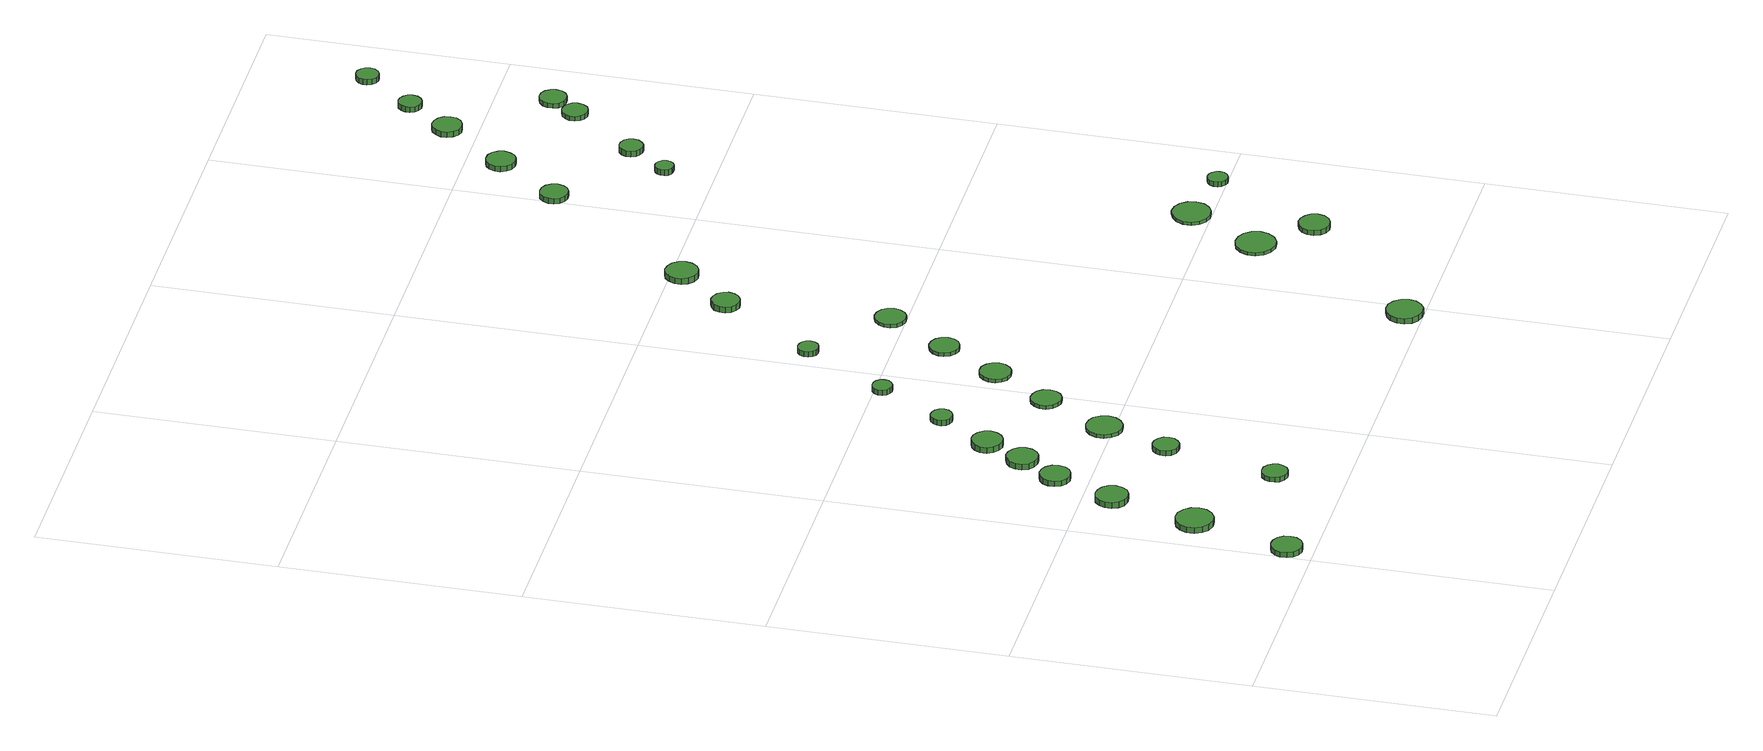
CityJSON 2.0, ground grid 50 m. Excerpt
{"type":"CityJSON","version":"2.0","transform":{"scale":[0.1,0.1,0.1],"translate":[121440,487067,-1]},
"CityObjects":{
"tree1":{"type":"SolitaryVegetationObject","attributes":{"function":"something"},"geometry":[{"type":"MultiSurface","lod":"1","boundaries":[[[0,1,2,3,4,5,6,7,8,9,10,11,12,13,14]],[[15,16,17,18,19,20,21,22,23,24,25,26,27,28,29]],[[0,29,28,1]],[[1,28,27,2]],[[2,27,26,3]],[[3,26,25,4]],[[4,25,24,5]],[[5,24,23,6]],[[6,23,22,7]],[[7,22,21,8]],[[8,21,20,9]],[[9,20,19,10]],[[10,19,18,11]],[[11,18,17,12]],[[12,17,16,13]],[[13,16,15,14]],[[14,15,29,0]]]}]},
"tree2":{"type":"SolitaryVegetationObject","attributes":{"function":"something"},"geometry":[{"type":"MultiSurface","lod":"1","boundaries":[[[30,31,32,33,34,35,36,37,38,39,40,41,42,43,44]],[[45,46,47,48,49,50,51,52,53,54,55,56,57,58,59]],[[30,59,58,31]],[[31,58,57,32]],[[32,57,56,33]],[[33,56,55,34]],[[34,55,54,35]],[[35,54,53,36]],[[36,53,52,37]],[[37,52,51,38]],[[38,51,50,39]],[[39,50,49,40]],[[40,49,48,41]],[[41,48,47,42]],[[42,47,46,43]],[[43,46,45,44]],[[44,45,59,30]]]}]},
"tree3":{"type":"SolitaryVegetationObject","attributes":{"function":"something"},"geometry":[{"type":"MultiSurface","lod":"1","boundaries":[[[60,61,62,63,64,65,66,67,68,69,70,71,72,73,74]],[[75,76,77,78,79,80,81,82,83,84,85,86,87,88,89]],[[60,89,88,61]],[[61,88,87,62]],[[62,87,86,63]],[[63,86,85,64]],[[64,85,84,65]],[[65,84,83,66]],[[66,83,82,67]],[[67,82,81,68]],[[68,81,80,69]],[[69,80,79,70]],[[70,79,78,71]],[[71,78,77,72]],[[72,77,76,73]],[[73,76,75,74]],[[74,75,89,60]]]}]},
"tree4":{"type":"SolitaryVegetationObject","attributes":{"function":"something"},"geometry":[{"type":"MultiSurface","lod":"1","boundaries":[[[90,91,92,93,94,95,96,97,98,99,100,101,102,103,104]],[[105,106,107,108,109,110,111,112,113,114,115,116,117,118,119]],[[90,119,118,91]],[[91,118,117,92]],[[92,117,116,93]],[[93,116,115,94]],[[94,115,114,95]],[[95,114,113,96]],[[96,113,112,97]],[[97,112,111,98]],[[98,111,110,99]],[[99,110,109,100]],[[100,109,108,101]],[[101,108,107,102]],[[102,107,106,103]],[[103,106,105,104]],[[104,105,119,90]]]}]},
"tree5":{"type":"SolitaryVegetationObject","attributes":{"function":"something"},"geometry":[{"type":"MultiSurface","lod":"1","boundaries":[[[120,121,122,123,124,125,126,127,128,129,130,131,132,133,134]],[[135,136,137,138,139,140,141,142,143,144,145,146,147,148,149]],[[120,149,148,121]],[[121,148,147,122]],[[122,147,146,123]],[[123,146,145,124]],[[124,145,144,125]],[[125,144,143,126]],[[126,143,142,127]],[[127,142,141,128]],[[128,141,140,129]],[[129,140,139,130]],[[130,139,138,131]],[[131,138,137,132]],[[132,137,136,133]],[[133,136,135,134]],[[134,135,149,120]]]}]},
"tree6":{"type":"SolitaryVegetationObject","attributes":{"function":"something"},"geometry":[{"type":"MultiSurface","lod":"1","boundaries":[[[150,151,152,153,154,155,156,157,158,159,160,161,162,163,164]],[[165,166,167,168,169,170,171,172,173,174,175,176,177,178,179]],[[150,179,178,151]],[[151,178,177,152]],[[152,177,176,153]],[[153,176,175,154]],[[154,175,174,155]],[[155,174,173,156]],[[156,173,172,157]],[[157,172,171,158]],[[158,171,170,159]],[[159,170,169,160]],[[160,169,168,161]],[[161,168,167,162]],[[162,167,166,163]],[[163,166,165,164]],[[164,165,179,150]]]}]},
"tree7":{"type":"SolitaryVegetationObject","attributes":{"function":"something"},"geometry":[{"type":"MultiSurface","lod":"1","boundaries":[[[180,181,182,183,184,185,186,187,188,189,190,191,192,193,194]],[[195,196,197,198,199,200,201,202,203,204,205,206,207,208,209]],[[180,209,208,181]],[[181,208,207,182]],[[182,207,206,183]],[[183,206,205,184]],[[184,205,204,185]],[[185,204,203,186]],[[186,203,202,187]],[[187,202,201,188]],[[188,201,200,189]],[[189,200,199,190]],[[190,199,198,191]],[[191,198,197,192]],[[192,197,196,193]],[[193,196,195,194]],[[194,195,209,180]]]}]},
"tree8":{"type":"SolitaryVegetationObject","attributes":{"function":"something"},"geometry":[{"type":"MultiSurface","lod":"1","boundaries":[[[210,211,212,213,214,215,216,217,218,219,220,221,222,223,224]],[[225,226,227,228,229,230,231,232,233,234,235,236,237,238,239]],[[210,239,238,211]],[[211,238,237,212]],[[212,237,236,213]],[[213,236,235,214]],[[214,235,234,215]],[[215,234,233,216]],[[216,233,232,217]],[[217,232,231,218]],[[218,231,230,219]],[[219,230,229,220]],[[220,229,228,221]],[[221,228,227,222]],[[222,227,226,223]],[[223,226,225,224]],[[224,225,239,210]]]}]},
"tree9":{"type":"SolitaryVegetationObject","attributes":{"function":"something"},"geometry":[{"type":"MultiSurface","lod":"1","boundaries":[[[240,241,242,243,244,245,246,247,248,249,250,251,252,253,254]],[[255,256,257,258,259,260,261,262,263,264,265,266,267,268,269]],[[240,269,268,241]],[[241,268,267,242]],[[242,267,266,243]],[[243,266,265,244]],[[244,265,264,245]],[[245,264,263,246]],[[246,263,262,247]],[[247,262,261,248]],[[248,261,260,249]],[[249,260,259,250]],[[250,259,258,251]],[[251,258,257,252]],[[252,257,256,253]],[[253,256,255,254]],[[254,255,269,240]]]}]},
"tree10":{"type":"SolitaryVegetationObject","attributes":{"function":"something"},"geometry":[{"type":"MultiSurface","lod":"1","boundaries":[[[270,271,272,273,274,275,276,277,278,279,280,281,282,283,284]],[[285,286,287,288,289,290,291,292,293,294,295,296,297,298,299]],[[270,299,298,271]],[[271,298,297,272]],[[272,297,296,273]],[[273,296,295,274]],[[274,295,294,275]],[[275,294,293,276]],[[276,293,292,277]],[[277,292,291,278]],[[278,291,290,279]],[[279,290,289,280]],[[280,289,288,281]],[[281,288,287,282]],[[282,287,286,283]],[[283,286,285,284]],[[284,285,299,270]]]}]},
"tree11":{"type":"SolitaryVegetationObject","attributes":{"function":"something"},"geometry":[{"type":"MultiSurface","lod":"1","boundaries":[[[300,301,302,303,304,305,306,307,308,309,310,311,312,313,314]],[[315,316,317,318,319,320,321,322,323,324,325,326,327,328,329]],[[300,329,328,301]],[[301,328,327,302]],[[302,327,326,303]],[[303,326,325,304]],[[304,325,324,305]],[[305,324,323,306]],[[306,323,322,307]],[[307,322,321,308]],[[308,321,320,309]],[[309,320,319,310]],[[310,319,318,311]],[[311,318,317,312]],[[312,317,316,313]],[[313,316,315,314]],[[314,315,329,300]]]}]},
"tree12":{"type":"SolitaryVegetationObject","attributes":{"function":"something"},"geometry":[{"type":"MultiSurface","lod":"1","boundaries":[[[330,331,332,333,334,335,336,337,338,339,340,341,342,343,344]],[[345,346,347,348,349,350,351,352,353,354,355,356,357,358,359]],[[330,359,358,331]],[[331,358,357,332]],[[332,357,356,333]],[[333,356,355,334]],[[334,355,354,335]],[[335,354,353,336]],[[336,353,352,337]],[[337,352,351,338]],[[338,351,350,339]],[[339,350,349,340]],[[340,349,348,341]],[[341,348,347,342]],[[342,347,346,343]],[[343,346,345,344]],[[344,345,359,330]]]}]},
"tree13":{"type":"SolitaryVegetationObject","attributes":{"function":"something"},"geometry":[{"type":"MultiSurface","lod":"1","boundaries":[[[360,361,362,363,364,365,366,367,368,369,370,371,372,373,374]],[[375,376,377,378,379,380,381,382,383,384,385,386,387,388,389]],[[360,389,388,361]],[[361,388,387,362]],[[362,387,386,363]],[[363,386,385,364]],[[364,385,384,365]],[[365,384,383,366]],[[366,383,382,367]],[[367,382,381,368]],[[368,381,380,369]],[[369,380,379,370]],[[370,379,378,371]],[[371,378,377,372]],[[372,377,376,373]],[[373,376,375,374]],[[374,375,389,360]]]}]},
"tree14":{"type":"SolitaryVegetationObject","attributes":{"function":"something"},"geometry":[{"type":"MultiSurface","lod":"1","boundaries":[[[390,391,392,393,394,395,396,397,398,399,400,401,402,403,404]],[[405,406,407,408,409,410,411,412,413,414,415,416,417,418,419]],[[390,419,418,391]],[[391,418,417,392]],[[392,417,416,393]],[[393,416,415,394]],[[394,415,414,395]],[[395,414,413,396]],[[396,413,412,397]],[[397,412,411,398]],[[398,411,410,399]],[[399,410,409,400]],[[400,409,408,401]],[[401,408,407,402]],[[402,407,406,403]],[[403,406,405,404]],[[404,405,419,390]]]}]},
"tree15":{"type":"SolitaryVegetationObject","attributes":{"function":"something"},"geometry":[{"type":"MultiSurface","lod":"1","boundaries":[[[420,421,422,423,424,425,426,427,428,429,430,431,432,433,434]],[[435,436,437,438,439,440,441,442,443,444,445,446,447,448,449]],[[420,449,448,421]],[[421,448,447,422]],[[422,447,446,423]],[[423,446,445,424]],[[424,445,444,425]],[[425,444,443,426]],[[426,443,442,427]],[[427,442,441,428]],[[428,441,440,429]],[[429,440,439,430]],[[430,439,438,431]],[[431,438,437,432]],[[432,437,436,433]],[[433,436,435,434]],[[434,435,449,420]]]}]},
"tree16":{"type":"SolitaryVegetationObject","attributes":{"function":"something"},"geometry":[{"type":"MultiSurface","lod":"1","boundaries":[[[450,451,452,453,454,455,456,457,458,459,460,461,462,463,464]],[[465,466,467,468,469,470,471,472,473,474,475,476,477,478,479]],[[450,479,478,451]],[[451,478,477,452]],[[452,477,476,453]],[[453,476,475,454]],[[454,475,474,455]],[[455,474,473,456]],[[456,473,472,457]],[[457,472,471,458]],[[458,471,470,459]],[[459,470,469,460]],[[460,469,468,461]],[[461,468,467,462]],[[462,467,466,463]],[[463,466,465,464]],[[464,465,479,450]]]}]},
"tree17":{"type":"SolitaryVegetationObject","attributes":{"function":"something"},"geometry":[{"type":"MultiSurface","lod":"1","boundaries":[[[480,481,482,483,484,485,486,487,488,489,490,491,492,493,494]],[[495,496,497,498,499,500,501,502,503,504,505,506,507,508,509]],[[480,509,508,481]],[[481,508,507,482]],[[482,507,506,483]],[[483,506,505,484]],[[484,505,504,485]],[[485,504,503,486]],[[486,503,502,487]],[[487,502,501,488]],[[488,501,500,489]],[[489,500,499,490]],[[490,499,498,491]],[[491,498,497,492]],[[492,497,496,493]],[[493,496,495,494]],[[494,495,509,480]]]}]},
"tree18":{"type":"SolitaryVegetationObject","attributes":{"function":"something"},"geometry":[{"type":"MultiSurface","lod":"1","boundaries":[[[510,511,512,513,514,515,516,517,518,519,520,521,522,523,524]],[[525,526,527,528,529,530,531,532,533,534,535,536,537,538,539]],[[510,539,538,511]],[[511,538,537,512]],[[512,537,536,513]],[[513,536,535,514]],[[514,535,534,515]],[[515,534,533,516]],[[516,533,532,517]],[[517,532,531,518]],[[518,531,530,519]],[[519,530,529,520]],[[520,529,528,521]],[[521,528,527,522]],[[522,527,526,523]],[[523,526,525,524]],[[524,525,539,510]]]}]},
"tree19":{"type":"SolitaryVegetationObject","attributes":{"function":"something"},"geometry":[{"type":"MultiSurface","lod":"1","boundaries":[[[540,541,542,543,544,545,546,547,548,549,550,551,552,553,554]],[[555,556,557,558,559,560,561,562,563,564,565,566,567,568,569]],[[540,569,568,541]],[[541,568,567,542]],[[542,567,566,543]],[[543,566,565,544]],[[544,565,564,545]],[[545,564,563,546]],[[546,563,562,547]],[[547,562,561,548]],[[548,561,560,549]],[[549,560,559,550]],[[550,559,558,551]],[[551,558,557,552]],[[552,557,556,553]],[[553,556,555,554]],[[554,555,569,540]]]}]},
"tree20":{"type":"SolitaryVegetationObject","attributes":{"function":"something"},"geometry":[{"type":"MultiSurface","lod":"1","boundaries":[[[570,571,572,573,574,575,576,577,578,579,580,581,582,583,584]],[[585,586,587,588,589,590,591,592,593,594,595,596,597,598,599]],[[570,599,598,571]],[[571,598,597,572]],[[572,597,596,573]],[[573,596,595,574]],[[574,595,594,575]],[[575,594,593,576]],[[576,593,592,577]],[[577,592,591,578]],[[578,591,590,579]],[[579,590,589,580]],[[580,589,588,581]],[[581,588,587,582]],[[582,587,586,583]],[[583,586,585,584]],[[584,585,599,570]]]}]},
"tree21":{"type":"SolitaryVegetationObject","attributes":{"function":"something"},"geometry":[{"type":"MultiSurface","lod":"1","boundaries":[[[600,601,602,603,604,605,606,607,608,609,610,611,612,613,614]],[[615,616,617,618,619,620,621,622,623,624,625,626,627,628,629]],[[600,629,628,601]],[[601,628,627,602]],[[602,627,626,603]],[[603,626,625,604]],[[604,625,624,605]],[[605,624,623,606]],[[606,623,622,607]],[[607,622,621,608]],[[608,621,620,609]],[[609,620,619,610]],[[610,619,618,611]],[[611,618,617,612]],[[612,617,616,613]],[[613,616,615,614]],[[614,615,629,600]]]}]},
"tree22":{"type":"SolitaryVegetationObject","attributes":{"function":"something"},"geometry":[{"type":"MultiSurface","lod":"1","boundaries":[[[630,631,632,633,634,635,636,637,638,639,640,641,642,643,644]],[[645,646,647,648,649,650,651,652,653,654,655,656,657,658,659]],[[630,659,658,631]],[[631,658,657,632]],[[632,657,656,633]],[[633,656,655,634]],[[634,655,654,635]],[[635,654,653,636]],[[636,653,652,637]],[[637,652,651,638]],[[638,651,650,639]],[[639,650,649,640]],[[640,649,648,641]],[[641,648,647,642]],[[642,647,646,643]],[[643,646,645,644]],[[644,645,659,630]]]}]},
"tree23":{"type":"SolitaryVegetationObject","attributes":{"function":"something"},"geometry":[{"type":"MultiSurface","lod":"1","boundaries":[[[660,661,662,663,664,665,666,667,668,669,670,671,672,673,674]],[[675,676,677,678,679,680,681,682,683,684,685,686,687,688,689]],[[660,689,688,661]],[[661,688,687,662]],[[662,687,686,663]],[[663,686,685,664]],[[664,685,684,665]],[[665,684,683,666]],[[666,683,682,667]],[[667,682,681,668]],[[668,681,680,669]],[[669,680,679,670]],[[670,679,678,671]],[[671,678,677,672]],[[672,677,676,673]],[[673,676,675,674]],[[674,675,689,660]]]}]},
"tree24":{"type":"SolitaryVegetationObject","attributes":{"function":"something"},"geometry":[{"type":"MultiSurface","lod":"1","boundaries":[[[690,691,692,693,694,695,696,697,698,699,700,701,702,703,704]],[[705,706,707,708,709,710,711,712,713,714,715,716,717,718,719]],[[690,719,718,691]],[[691,718,717,692]],[[692,717,716,693]],[[693,716,715,694]],[[694,715,714,695]],[[695,714,713,696]],[[696,713,712,697]],[[697,712,711,698]],[[698,711,710,699]],[[699,710,709,700]],[[700,709,708,701]],[[701,708,707,702]],[[702,707,706,703]],[[703,706,705,704]],[[704,705,719,690]]]}]},
"tree25":{"type":"SolitaryVegetationObject","attributes":{"function":"something"},"geometry":[{"type":"MultiSurface","lod":"1","boundaries":[[[720,721,722,723,724,725,726,727,728,729,730,731,732,733,734]],[[735,736,737,738,739,740,741,742,743,744,745,746,747,748,749]],[[720,749,748,721]],[[721,748,747,722]],[[722,747,746,723]],[[723,746,745,724]],[[724,745,744,725]],[[725,744,743,726]],[[726,743,742,727]],[[727,742,741,728]],[[728,741,740,729]],[[729,740,739,730]],[[730,739,738,731]],[[731,738,737,732]],[[732,737,736,733]],[[733,736,735,734]],[[734,735,749,720]]]}]},
"tree26":{"type":"SolitaryVegetationObject","attributes":{"function":"something"},"geometry":[{"type":"MultiSurface","lod":"1","boundaries":[[[750,751,752,753,754,755,756,757,758,759,760,761,762,763,764]],[[765,766,767,768,769,770,771,772,773,774,775,776,777,778,779]],[[750,779,778,751]],[[751,778,777,752]],[[752,777,776,753]],[[753,776,775,754]],[[754,775,774,755]],[[755,774,773,756]],[[756,773,772,757]],[[757,772,771,758]],[[758,771,770,759]],[[759,770,769,760]],[[760,769,768,761]],[[761,768,767,762]],[[762,767,766,763]],[[763,766,765,764]],[[764,765,779,750]]]}]},
"tree27":{"type":"SolitaryVegetationObject","attributes":{"function":"something"},"geometry":[{"type":"MultiSurface","lod":"1","boundaries":[[[780,781,782,783,784,785,786,787,788,789,790,791,792,793,794]],[[795,796,797,798,799,800,801,802,803,804,805,806,807,808,809]],[[780,809,808,781]],[[781,808,807,782]],[[782,807,806,783]],[[783,806,805,784]],[[784,805,804,785]],[[785,804,803,786]],[[786,803,802,787]],[[787,802,801,788]],[[788,801,800,789]],[[789,800,799,790]],[[790,799,798,791]],[[791,798,797,792]],[[792,797,796,793]],[[793,796,795,794]],[[794,795,809,780]]]}]},
"tree28":{"type":"SolitaryVegetationObject","attributes":{"function":"something"},"geometry":[{"type":"MultiSurface","lod":"1","boundaries":[[[810,811,812,813,814,815,816,817,818,819,820,821,822,823,824]],[[825,826,827,828,829,830,831,832,833,834,835,836,837,838,839]],[[810,839,838,811]],[[811,838,837,812]],[[812,837,836,813]],[[813,836,835,814]],[[814,835,834,815]],[[815,834,833,816]],[[816,833,832,817]],[[817,832,831,818]],[[818,831,830,819]],[[819,830,829,820]],[[820,829,828,821]],[[821,828,827,822]],[[822,827,826,823]],[[823,826,825,824]],[[824,825,839,810]]]}]},
"tree29":{"type":"SolitaryVegetationObject","attributes":{"function":"something"},"geometry":[{"type":"MultiSurface","lod":"1","boundaries":[[[840,841,842,843,844,845,846,847,848,849,850,851,852,853,854]],[[855,856,857,858,859,860,861,862,863,864,865,866,867,868,869]],[[840,869,868,841]],[[841,868,867,842]],[[842,867,866,843]],[[843,866,865,844]],[[844,865,864,845]],[[845,864,863,846]],[[846,863,862,847]],[[847,862,861,848]],[[848,861,860,849]],[[849,860,859,850]],[[850,859,858,851]],[[851,858,857,852]],[[852,857,856,853]],[[853,856,855,854]],[[854,855,869,840]]]}]},
"tree30":{"type":"SolitaryVegetationObject","attributes":{"function":"something"},"geometry":[{"type":"MultiSurface","lod":"1","boundaries":[[[870,871,872,873,874,875,876,877,878,879,880,881,882,883,884]],[[885,886,887,888,889,890,891,892,893,894,895,896,897,898,899]],[[870,899,898,871]],[[871,898,897,872]],[[872,897,896,873]],[[873,896,895,874]],[[874,895,894,875]],[[875,894,893,876]],[[876,893,892,877]],[[877,892,891,878]],[[878,891,890,879]],[[879,890,889,880]],[[880,889,888,881]],[[881,888,887,882]],[[882,887,886,883]],[[883,886,885,884]],[[884,885,899,870]]]}]},
"tree31":{"type":"SolitaryVegetationObject","attributes":{"function":"something"},"geometry":[{"type":"MultiSurface","lod":"1","boundaries":[[[900,901,902,903,904,905,906,907,908,909,910,911,912,913,914]],[[915,916,917,918,919,920,921,922,923,924,925,926,927,928,929]],[[900,929,928,901]],[[901,928,927,902]],[[902,927,926,903]],[[903,926,925,904]],[[904,925,924,905]],[[905,924,923,906]],[[906,923,922,907]],[[907,922,921,908]],[[908,921,920,909]],[[909,920,919,910]],[[910,919,918,911]],[[911,918,917,912]],[[912,917,916,913]],[[913,916,915,914]],[[914,915,929,900]]]}]},
"tree32":{"type":"SolitaryVegetationObject","attributes":{"function":"something"},"geometry":[{"type":"MultiSurface","lod":"1","boundaries":[[[930,931,932,933,934,935,936,937,938,939,940,941,942,943,944]],[[945,946,947,948,949,950,951,952,953,954,955,956,957,958,959]],[[930,959,958,931]],[[931,958,957,932]],[[932,957,956,933]],[[933,956,955,934]],[[934,955,954,935]],[[935,954,953,936]],[[936,953,952,937]],[[937,952,951,938]],[[938,951,950,939]],[[939,950,949,940]],[[940,949,948,941]],[[941,948,947,942]],[[942,947,946,943]],[[943,946,945,944]],[[944,945,959,930]]]}]}
},
"vertices":[
[64,57,18],[62,70,18],[54,81,18],[42,88,18],[29,89,18],[16,85,18],[6,76,18],[1,64,18],[1,50,18],[6,38,18],[16,29,18],[29,25,18],[42,27,18],[54,33,18],[62,44,18],[62,44,6],[54,33,6],[42,27,6],[29,25,6],[16,29,6],[6,38,6],[1,50,6],[1,64,6],[6,76,6],[16,85,6],[29,89,6],[42,88,6],[54,81,6],[62,70,6],[64,57,6],
[121,258,23],[118,274,23],[108,287,23],[94,296,23],[78,297,23],[62,292,23],[50,281,23],[43,266,23],[43,250,23],[50,235,23],[62,224,23],[78,219,23],[94,221,23],[108,229,23],[118,242,23],[118,242,10],[108,229,10],[94,221,10],[78,219,10],[62,224,10],[50,235,10],[43,250,10],[43,266,10],[50,281,10],[62,292,10],[78,297,10],[94,296,10],[108,287,10],[118,274,10],[121,258,10],
[168,440,22],[165,454,22],[157,465,22],[145,472,22],[131,474,22],[117,470,22],[107,460,22],[101,447,22],[101,433,22],[107,420,22],[117,411,22],[131,407,22],[145,408,22],[157,415,22],[165,426,22],[165,426,9],[157,415,9],[145,408,9],[131,407,9],[117,411,9],[107,420,9],[101,433,9],[101,447,9],[107,460,9],[117,470,9],[131,474,9],[145,472,9],[157,465,9],[165,454,9],[168,440,9],
[333,146,17],[330,157,17],[324,166,17],[314,172,17],[303,173,17],[293,170,17],[284,162,17],[280,152,17],[280,141,17],[284,131,17],[293,123,17],[303,120,17],[314,121,17],[324,127,17],[330,136,17],[330,136,6],[324,127,6],[314,121,6],[303,120,6],[293,123,6],[284,131,6],[280,141,6],[280,152,6],[284,162,6],[293,170,6],[303,173,6],[314,172,6],[324,166,6],[330,157,6],[333,146,6],
[225,571,18],[222,584,18],[214,595,18],[203,601,18],[190,603,18],[177,599,18],[167,590,18],[162,578,18],[162,565,18],[167,552,18],[177,543,18],[190,539,18],[203,541,18],[214,547,18],[222,558,18],[222,558,6],[214,547,6],[203,541,6],[190,539,6],[177,543,6],[167,552,6],[162,565,6],[162,578,6],[167,590,6],[177,599,6],[190,603,6],[203,601,6],[214,595,6],[222,584,6],[225,571,6],
[275,650,19],[272,663,19],[264,674,19],[252,681,19],[239,683,19],[226,678,19],[215,669,19],[210,657,19],[210,643,19],[215,630,19],[226,621,19],[239,617,19],[252,618,19],[264,625,19],[272,636,19],[272,636,6],[264,625,6],[252,618,6],[239,617,6],[226,621,6],[215,630,6],[210,643,6],[210,657,6],[215,669,6],[226,678,6],[239,683,6],[252,681,6],[264,674,6],[272,663,6],[275,650,6],
[383,382,17],[381,393,17],[374,402,17],[364,408,17],[353,409,17],[342,406,17],[334,398,17],[329,388,17],[329,376,17],[334,366,17],[342,358,17],[353,355,17],[364,356,17],[374,362,17],[381,371,17],[381,371,6],[374,362,6],[364,356,6],[353,355,6],[342,358,6],[334,366,6],[329,376,6],[329,388,6],[334,398,6],[342,406,6],[353,409,6],[364,408,6],[374,402,6],[381,393,6],[383,382,6],
[321,733,19],[318,746,19],[310,757,19],[298,764,19],[285,765,19],[272,761,19],[262,752,19],[256,740,19],[256,726,19],[262,714,19],[272,705,19],[285,700,19],[298,702,19],[310,709,19],[318,720,19],[318,720,6],[310,709,6],[298,702,6],[285,700,6],[272,705,6],[262,714,6],[256,726,6],[256,740,6],[262,752,6],[272,761,6],[285,765,6],[298,764,6],[310,757,6],[318,746,6],[321,733,6],
[441,520,14],[437,535,14],[428,548,14],[415,555,14],[399,557,14],[384,552,14],[373,542,14],[366,527,14],[366,512,14],[373,498,14],[384,487,14],[399,482,14],[415,484,14],[428,492,14],[437,504,14],[437,504,6],[428,492,6],[415,484,6],[399,482,6],[384,487,6],[373,498,6],[366,512,6],[366,527,6],[373,542,6],[384,552,6],[399,557,6],[415,555,6],[428,548,6],[437,535,6],[441,520,6],
[384,844,18],[382,853,18],[376,861,18],[368,865,18],[359,866,18],[350,863,18],[343,857,18],[339,848,18],[339,839,18],[343,830,18],[350,824,18],[359,821,18],[368,822,18],[376,827,18],[382,834,18],[382,834,6],[376,827,6],[368,822,6],[359,821,6],[350,824,6],[343,830,6],[339,839,6],[339,848,6],[343,857,6],[350,863,6],[359,866,6],[368,865,6],[376,861,6],[382,853,6],[384,844,6],
[512,657,14],[509,670,14],[502,681,14],[490,687,14],[477,689,14],[465,685,14],[455,676,14],[449,664,14],[449,651,14],[455,638,14],[465,630,14],[477,626,14],[490,627,14],[502,634,14],[509,644,14],[509,644,6],[502,634,6],[490,627,6],[477,626,6],[465,630,6],[455,638,6],[449,651,6],[449,664,6],[455,676,6],[465,685,6],[477,689,6],[490,687,6],[502,681,6],[509,670,6],[512,657,6],
[467,986,18],[466,994,18],[460,1001,18],[453,1005,18],[444,1006,18],[436,1004,18],[430,998,18],[426,990,18],[426,981,18],[430,973,18],[436,968,18],[444,965,18],[453,966,18],[460,970,18],[466,977,18],[466,977,6],[460,970,6],[453,966,6],[444,965,6],[436,968,6],[430,973,6],[426,981,6],[426,990,6],[430,998,6],[436,1004,6],[444,1006,6],[453,1005,6],[460,1001,6],[466,994,6],[467,986,6],
[590,780,14],[587,793,14],[579,804,14],[568,811,14],[554,812,14],[541,808,14],[531,799,14],[526,787,14],[526,773,14],[531,761,14],[541,752,14],[554,748,14],[568,749,14],[579,756,14],[587,767,14],[587,767,6],[579,756,6],[568,749,6],[554,748,6],[541,752,6],[531,761,6],[526,773,6],[526,787,6],[531,799,6],[541,808,6],[554,812,6],[568,811,6],[579,804,6],[587,793,6],[590,780,6],
[662,902,14],[659,915,14],[652,925,14],[641,931,14],[628,933,14],[616,929,14],[606,920,14],[601,908,14],[601,896,14],[606,884,14],[616,875,14],[628,871,14],[641,873,14],[652,879,14],[659,889,14],[659,889,6],[652,879,6],[641,873,6],[628,871,6],[616,875,6],[606,884,6],[601,896,6],[601,908,6],[606,920,6],[616,929,6],[628,933,6],[641,931,6],[652,925,6],[659,915,6],[662,902,6],
[579,1164,18],[577,1173,18],[572,1180,18],[564,1184,18],[555,1185,18],[547,1183,18],[540,1177,18],[536,1168,18],[536,1159,18],[540,1151,18],[547,1145,18],[555,1143,18],[564,1144,18],[572,1148,18],[577,1155,18],[577,1155,6],[572,1148,6],[564,1144,6],[555,1143,6],[547,1145,6],[540,1151,6],[536,1159,6],[536,1168,6],[540,1177,6],[547,1183,6],[555,1185,6],[564,1184,6],[572,1180,6],[577,1173,6],[579,1164,6],
[1010,38,19],[1007,54,19],[997,67,19],[984,75,19],[968,76,19],[953,71,19],[941,61,19],[935,46,19],[935,31,19],[941,16,19],[953,6,19],[968,1,19],[984,2,19],[997,10,19],[1007,23,19],[1007,23,7],[997,10,7],[984,2,7],[968,1,7],[953,6,7],[941,16,7],[935,31,7],[935,46,7],[941,61,7],[953,71,7],[968,76,7],[984,75,7],[997,67,7],[1007,54,7],[1010,38,7],
[747,1033,14],[744,1046,14],[737,1056,14],[725,1063,14],[712,1065,14],[699,1060,14],[689,1051,14],[684,1039,14],[684,1026,14],[689,1014,14],[699,1005,14],[712,1001,14],[725,1002,14],[737,1009,14],[744,1020,14],[744,1020,6],[737,1009,6],[725,1002,6],[712,1001,6],[699,1005,6],[689,1014,6],[684,1026,6],[684,1039,6],[689,1051,6],[699,1060,6],[712,1065,6],[725,1063,6],[737,1056,6],[744,1046,6],[747,1033,6],
[722,1366,20],[719,1377,20],[712,1387,20],[701,1393,20],[689,1395,20],[678,1391,20],[668,1383,20],[663,1372,20],[663,1359,20],[668,1348,20],[678,1340,20],[689,1336,20],[701,1338,20],[712,1344,20],[719,1354,20],[719,1354,7],[712,1344,7],[701,1338,7],[689,1336,7],[678,1340,7],[668,1348,7],[663,1359,7],[663,1372,7],[668,1383,7],[678,1391,7],[689,1395,7],[701,1393,7],[712,1387,7],[719,1377,7],[722,1366,7],
[809,1475,25],[806,1489,25],[798,1500,25],[786,1507,25],[772,1509,25],[758,1505,25],[748,1495,25],[742,1482,25],[742,1468,25],[748,1455,25],[758,1446,25],[772,1441,25],[786,1443,25],[798,1450,25],[806,1461,25],[806,1461,12],[798,1450,12],[786,1443,12],[772,1441,12],[758,1446,12],[748,1455,12],[742,1468,12],[742,1482,12],[748,1495,12],[758,1505,12],[772,1509,12],[786,1507,12],[798,1500,12],[806,1489,12],[809,1475,12],
[1207,390,13],[1203,407,13],[1193,421,13],[1178,429,13],[1161,431,13],[1144,426,13],[1131,414,13],[1124,398,13],[1124,381,13],[1131,365,13],[1144,354,13],[1161,348,13],[1178,350,13],[1193,359,13],[1203,373,13],[1203,373,6],[1193,359,6],[1178,350,6],[1161,348,6],[1144,354,6],[1131,365,6],[1124,381,6],[1124,398,6],[1131,414,6],[1144,426,6],[1161,431,6],[1178,429,6],[1193,421,6],[1203,407,6],[1207,390,6],
[1293,292,17],[1290,306,17],[1282,316,17],[1270,323,17],[1257,325,17],[1244,320,17],[1234,311,17],[1229,299,17],[1229,286,17],[1234,273,17],[1244,264,17],[1257,260,17],[1270,262,17],[1282,268,17],[1290,279,17],[1290,279,6],[1282,268,6],[1270,262,6],[1257,260,6],[1244,264,6],[1234,273,6],[1229,286,6],[1229,299,6],[1234,311,6],[1244,320,6],[1257,325,6],[1270,323,6],[1282,316,6],[1290,306,6],[1293,292,6],
[1289,542,13],[1286,558,13],[1276,572,13],[1262,580,13],[1245,582,13],[1229,576,13],[1217,565,13],[1210,550,13],[1210,533,13],[1217,518,13],[1229,507,13],[1245,502,13],[1262,504,13],[1276,512,13],[1286,525,13],[1286,525,6],[1276,512,6],[1262,504,6],[1245,502,6],[1229,507,6],[1217,518,6],[1210,533,6],[1210,550,6],[1217,565,6],[1229,576,6],[1245,582,6],[1262,580,6],[1276,572,6],[1286,558,6],[1289,542,6],
[1408,521,17],[1407,529,17],[1401,536,17],[1394,541,17],[1385,542,17],[1377,539,17],[1370,533,17],[1367,525,17],[1367,516,17],[1370,508,17],[1377,503,17],[1385,500,17],[1394,501,17],[1401,505,17],[1407,512,17],[1407,512,6],[1401,505,6],[1394,501,6],[1385,500,6],[1377,503,6],[1370,508,6],[1367,516,6],[1367,525,6],[1370,533,6],[1377,539,6],[1385,542,6],[1394,541,6],[1401,536,6],[1407,529,6],[1408,521,6],
[1049,1795,21],[1046,1807,21],[1039,1817,21],[1028,1823,21],[1016,1824,21],[1005,1821,21],[996,1812,21],[991,1801,21],[991,1789,21],[996,1778,21],[1005,1770,21],[1016,1766,21],[1028,1767,21],[1039,1773,21],[1046,1783,21],[1046,1783,9],[1039,1773,9],[1028,1767,9],[1016,1766,9],[1005,1770,9],[996,1778,9],[991,1789,9],[991,1801,9],[996,1812,9],[1005,1821,9],[1016,1824,9],[1028,1823,9],[1039,1817,9],[1046,1807,9],[1049,1795,9],
[1182,1603,25],[1180,1611,25],[1175,1617,25],[1168,1621,25],[1160,1622,25],[1153,1619,25],[1147,1614,25],[1144,1607,25],[1144,1599,25],[1147,1591,25],[1153,1586,25],[1160,1584,25],[1168,1584,25],[1175,1588,25],[1180,1595,25],[1180,1595,12],[1175,1588,12],[1168,1584,12],[1160,1584,12],[1153,1586,12],[1147,1591,12],[1144,1599,12],[1144,1607,12],[1147,1614,12],[1153,1619,12],[1160,1622,12],[1168,1621,12],[1175,1617,12],[1180,1611,12],[1182,1603,12],
[1153,1929,18],[1150,1941,18],[1143,1952,18],[1132,1958,18],[1119,1959,18],[1107,1955,18],[1098,1947,18],[1093,1935,18],[1093,1923,18],[1098,1911,18],[1107,1903,18],[1119,1899,18],[1132,1900,18],[1143,1906,18],[1150,1917,18],[1150,1917,6],[1143,1906,6],[1132,1900,6],[1119,1899,6],[1107,1903,6],[1098,1911,6],[1093,1923,6],[1093,1935,6],[1098,1947,6],[1107,1955,6],[1119,1959,6],[1132,1958,6],[1143,1952,6],[1150,1941,6],[1153,1929,6],
[1257,1688,19],[1255,1698,19],[1249,1706,19],[1240,1711,19],[1230,1712,19],[1220,1709,19],[1213,1702,19],[1208,1693,19],[1208,1683,19],[1213,1673,19],[1220,1667,19],[1230,1663,19],[1240,1664,19],[1249,1670,19],[1255,1678,19],[1255,1678,6],[1249,1670,6],[1240,1664,6],[1230,1663,6],[1220,1667,6],[1213,1673,6],[1208,1683,6],[1208,1693,6],[1213,1702,6],[1220,1709,6],[1230,1712,6],[1240,1711,6],[1249,1706,6],[1255,1698,6],[1257,1688,6],
[1258,2064,18],[1256,2077,18],[1248,2087,18],[1237,2093,18],[1224,2095,18],[1212,2091,18],[1203,2082,18],[1197,2070,18],[1197,2058,18],[1203,2046,18],[1212,2037,18],[1224,2033,18],[1237,2035,18],[1248,2041,18],[1256,2052,18],[1256,2052,6],[1248,2041,6],[1237,2035,6],[1224,2033,6],[1212,2037,6],[1203,2046,6],[1197,2058,6],[1197,2070,6],[1203,2082,6],[1212,2091,6],[1224,2095,6],[1237,2093,6],[1248,2087,6],[1256,2077,6],[1258,2064,6],
[1371,1830,16],[1369,1841,16],[1362,1850,16],[1353,1855,16],[1342,1856,16],[1331,1853,16],[1323,1845,16],[1318,1835,16],[1318,1824,16],[1323,1814,16],[1331,1806,16],[1342,1803,16],[1353,1804,16],[1362,1809,16],[1369,1819,16],[1369,1819,6],[1362,1809,6],[1353,1804,6],[1342,1803,6],[1331,1806,6],[1323,1814,6],[1318,1824,6],[1318,1835,6],[1323,1845,6],[1331,1853,6],[1342,1856,6],[1353,1855,6],[1362,1850,6],[1369,1841,6],[1371,1830,6],
[1322,2157,18],[1320,2167,18],[1314,2175,18],[1306,2180,18],[1296,2181,18],[1286,2178,18],[1279,2171,18],[1275,2162,18],[1275,2152,18],[1279,2143,18],[1286,2136,18],[1296,2133,18],[1306,2134,18],[1314,2139,18],[1320,2147,18],[1320,2147,6],[1314,2139,6],[1306,2134,6],[1296,2133,6],[1286,2136,6],[1279,2143,6],[1275,2152,6],[1275,2162,6],[1279,2171,6],[1286,2178,6],[1296,2181,6],[1306,2180,6],[1314,2175,6],[1320,2167,6],[1322,2157,6],
[1412,1884,16],[1410,1895,16],[1403,1905,16],[1393,1911,16],[1381,1912,16],[1370,1908,16],[1361,1900,16],[1357,1890,16],[1357,1878,16],[1361,1867,16],[1370,1859,16],[1381,1856,16],[1393,1857,16],[1403,1863,16],[1410,1872,16],[1410,1872,6],[1403,1863,6],[1393,1857,6],[1381,1856,6],[1370,1859,6],[1361,1867,6],[1357,1878,6],[1357,1890,6],[1361,1900,6],[1370,1908,6],[1381,1912,6],[1393,1911,6],[1403,1905,6],[1410,1895,6],[1412,1884,6],
[1405,2264,18],[1403,2274,18],[1397,2282,18],[1389,2287,18],[1379,2288,18],[1370,2285,18],[1362,2278,18],[1359,2269,18],[1359,2260,18],[1362,2251,18],[1370,2244,18],[1379,2241,18],[1389,2242,18],[1397,2247,18],[1403,2255,18],[1403,2255,6],[1397,2247,6],[1389,2242,6],[1379,2241,6],[1370,2244,6],[1362,2251,6],[1359,2260,6],[1359,2269,6],[1362,2278,6],[1370,2285,6],[1379,2288,6],[1389,2287,6],[1397,2282,6],[1403,2274,6],[1405,2264,6]
]}
